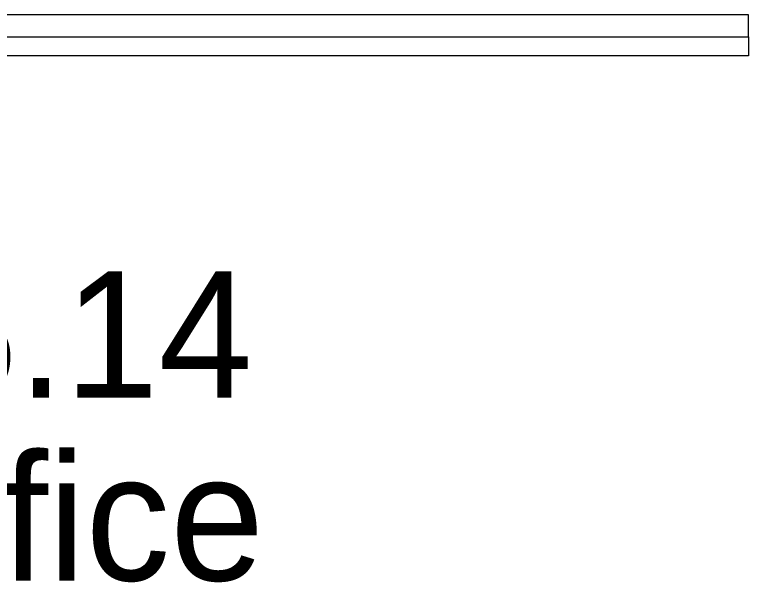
# Model space of a CAD drawing. Header units: millimetres. Extents: x 155927 to 326028, y -36033 to 97293.
# Drawn here: x 227822 to 228982, y 16879 to 17776 of the extents above; entities that cross this region are included whole.
import ezdxf

# ---------------------------------------------------------------- set-up
doc = ezdxf.new("R2010")
doc.units = ezdxf.units.MM
doc.header["$MEASUREMENT"] = 0
doc.layers.add('A-AREA-IDEN', color=7, linetype='CONTINUOUS', lineweight=9)
doc.layers.add('I-FURN', color=8, linetype='CONTINUOUS', lineweight=9)
doc.styles.add('Century Gothic', font='GOTHIC.TTF', dxfattribs={"height": 200})

msp = doc.modelspace()

# ---------------------------------------------------------------- linework, layer by layer
at = {"layer": 'I-FURN'}
for p, q in [((228982.2, 17776.3), (226582.2, 17776.3)), ((228982.2, 17741.3), (228982.2, 17776.3)), ((226582.2, 17741.3), (228982.2, 17741.3)), ((226582.2, 17741.3), (228982.2, 17741.3)), ((228982.2, 17741.3), (228982.2, 17711.3)), ((228982.2, 17711.3), (226582.2, 17711.3))]:
    msp.add_line(p, q, dxfattribs=at)

# ---------------------------------------------------------------- texts
at = {"layer": 'A-AREA-IDEN', "style": 'Century Gothic'}
for s, p in [('5.14', (227678.1, 17170.8)), ('Office', (227518.4, 16881.8))]:
    msp.add_text(s, height=200, dxfattribs=at).set_placement(p)

doc.saveas('drawing.dxf')
